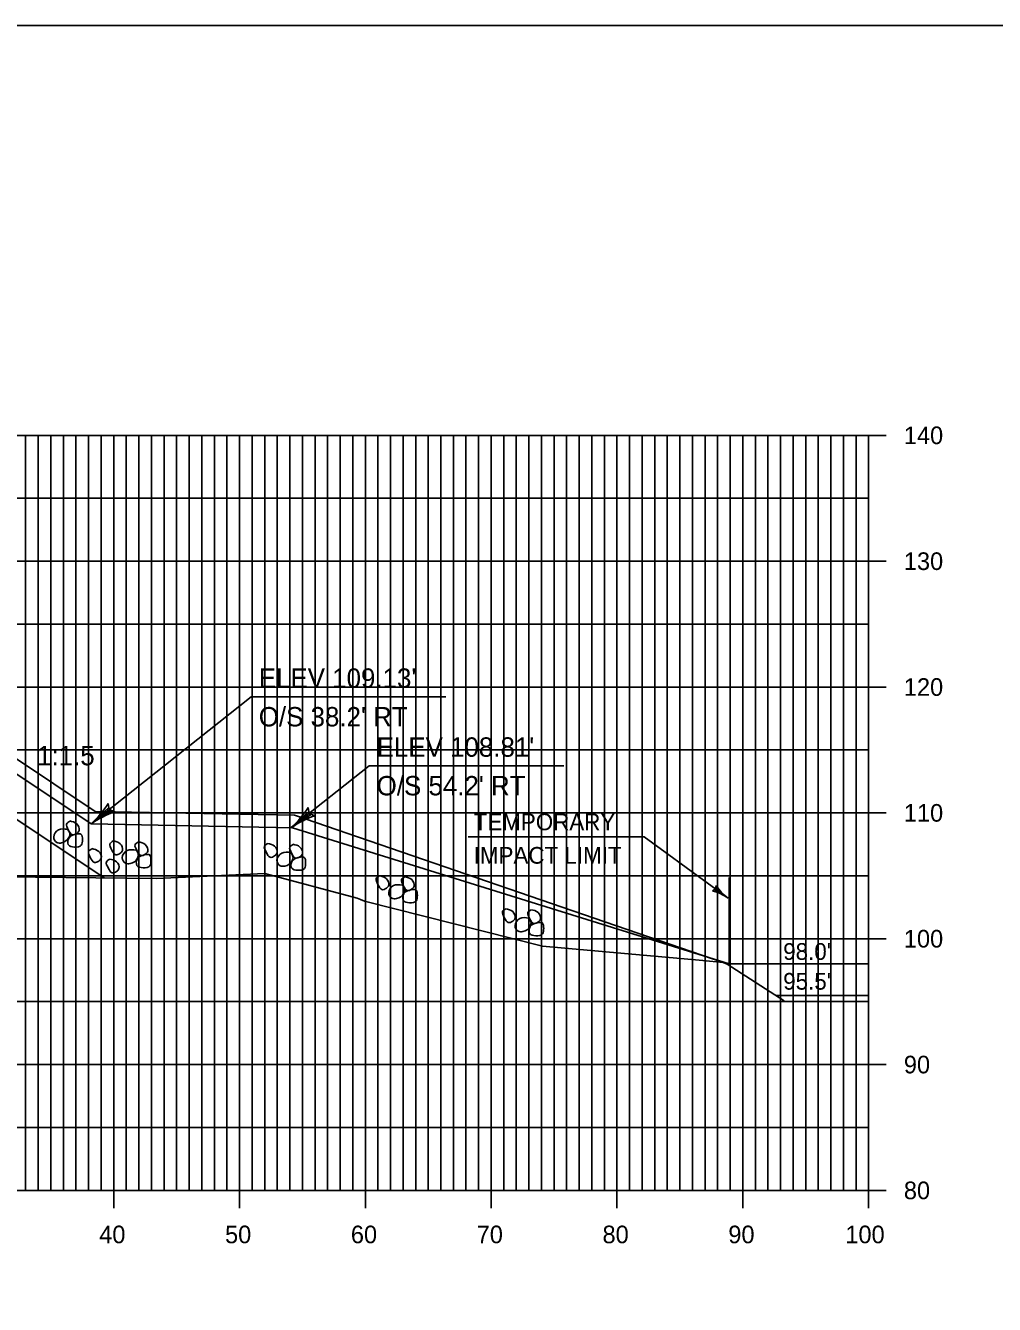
# Model space of a CAD drawing. Extents: x 1404462 to 1408550, y 556558 to 556768.
# Drawn here: x 1405673 to 1405750, y 556666.3 to 556768 of the extents above; entities that cross this region are included whole.
import ezdxf

# ---------------------------------------------------------------- set-up
doc = ezdxf.new("R2010")
doc.units = 0
for name, color, linetype in [('Default', 7, 'Continuous'), ('EFL_P', 7, 'Continuous'), ('LASF_P', 7, 'Continuous'), ('Level 19', 7, 'Continuous'), ('Level 31', 7, 'Continuous'), ('Level 41', 7, 'Continuous'), ('Level 63', 7, 'Continuous'), ('NBL1', 7, 'Continuous'), ('XAX_P', 7, 'Continuous'), ('XAXTIC_P', 7, 'Continuous'), ('XAXTXT_P_T', 7, 'Continuous'), ('XFRAME_P', 7, 'Continuous'), ('XGL_P', 7, 'Continuous'), ('XSLOG', 7, 'Continuous')]:
    doc.layers.add(name, color=color, linetype=linetype)

# ---------------------------------------------------------------- blocks, each defined once
blk = doc.blocks.new('SF')
at = {"layer": 'Default'}
for points in [[(-0.0738, 0.0182), (-0.0469, 0.0479), (-0.0096, 0.0479), (0.0008, 0.0303), (-0.0002, 0.0062), (-0.0332, -0.0048), (-0.0645, -0.0032), (-0.0732, 0.0187)], [(0.0031, 0.0308), (0.0118, 0.0501), (0.042, 0.0473), (0.0672, 0.032), (0.0645, -0.0053), (0.0409, -0.0317), (0.008, -0.0158), (0.0036, 0.032)], [(-0.037, -0.0081), (-0.0129, -0.0042), (0.0069, -0.0158), (0.0201, -0.0619), (0.0091, -0.085), (-0.0233, -0.0905), (-0.0502, -0.0537), (-0.0365, -0.0081)]]:
    blk.add_spline(points, degree=3, dxfattribs=at)
blk = doc.blocks.new('xLAYOUT22x34ccm')
at = {"layer": 'NBL1'}
blk.add_lwpolyline([(32, 0), (0, 0), (0, 21), (32, 21)], close=True, dxfattribs=at)
blk = doc.blocks.new('ARROWB')
at = {"layer": 'Level 19'}
for p, q in [((-0.498, 0.1), (-0.438, 0)), ((-0.498, -0.1), (-0.438, 0)), ((0, 0), (-0.459, 0.036)), ((0, 0), (-0.459, -0.036)), ((0, 0), (-0.438, 0))]:
    blk.add_line(p, q, dxfattribs=at)
for centre, start, end in [((0.149, 2.026), 251.4332, 265.7913), ((0.148, -2.026), 94.1803, 108.5385)]:
    blk.add_arc(centre, 2.031, start, end, dxfattribs=at)
blk = doc.blocks.new('DIMARO')
at = {"layer": 'Default'}
for p, q in [((-1.032, 0.193), (-0.95, 0)), ((-1.032, -0.193), (-0.95, 0)), ((-0.934, 0.109), (-0.773, 0.041)), ((-0.934, -0.109), (-0.773, -0.041))]:
    blk.add_line(p, q, dxfattribs=at)
for centre, start, end in [((0, 2.855), 248.80914, 269.99624), ((0, -2.855), 90.00376, 111.19086)]:
    blk.add_arc(centre, 2.855, start, end, dxfattribs=at)

msp = doc.modelspace()

# ---------------------------------------------------------------- linework, layer by layer
at = {"layer": 'EFL_P'}
msp.add_line((1405728.95, 556693.39), (1405728.95, 556700.25), dxfattribs=at)
at = {"layer": 'LASF_P'}
for p, q in [((1405658.22, 556714.26), (1405679.28, 556700.23)), ((1405663.42, 556714.4), (1405678.24, 556704.52)), ((1405694.42, 556705.2), (1405678.56, 556705.51)), ((1405694.24, 556704.2), (1405678.24, 556704.52)), ((1405694.42, 556705.2), (1405728.48, 556693.49)), ((1405694.24, 556704.2), (1405728.95, 556693.39))]:
    msp.add_line(p, q, dxfattribs=at)
msp.add_lwpolyline([(1405663.42, 556714.4), (1405665.4, 556714.28), (1405678.56, 556705.51)], dxfattribs=at)
for points in [[(1405678.3, 556702.55), (1405678.86, 556702.32), (1405679.05, 556701.8), (1405678.85, 556701.56), (1405678.51, 556701.45), (1405678.18, 556701.86), (1405678.05, 556702.31), (1405678.31, 556702.54)], [(1405679.99, 556703.16), (1405680.55, 556702.94), (1405680.74, 556702.41), (1405680.54, 556702.17), (1405680.2, 556702.06), (1405679.87, 556702.47), (1405679.74, 556702.92), (1405680, 556703.16)], [(1405692.27, 556702.96), (1405692.83, 556702.74), (1405693.02, 556702.21), (1405692.83, 556701.97), (1405692.48, 556701.86), (1405692.16, 556702.27), (1405692.02, 556702.72), (1405692.28, 556702.96)], [(1405679.71, 556701.72), (1405680.27, 556701.5), (1405680.46, 556700.97), (1405680.27, 556700.74), (1405679.92, 556700.63), (1405679.6, 556701.03), (1405679.46, 556701.48), (1405679.72, 556701.72)], [(1405701.15, 556700.39), (1405701.71, 556700.16), (1405701.9, 556699.64), (1405701.71, 556699.4), (1405701.36, 556699.29), (1405701.04, 556699.7), (1405700.9, 556700.15), (1405701.16, 556700.38)], [(1405711.19, 556697.77), (1405711.75, 556697.54), (1405711.94, 556697.02), (1405711.75, 556696.78), (1405711.4, 556696.67), (1405711.08, 556697.08), (1405710.94, 556697.53), (1405711.21, 556697.76)]]:
    msp.add_spline(points, degree=3, dxfattribs=at)
at = {"layer": 'Level 31'}
for p, q in [((1405708.2, 556703.48), (1405722.21, 556703.48)), ((1405722.21, 556703.48), (1405728.87, 556698.61))]:
    msp.add_line(p, q, dxfattribs=at)
at = {"layer": 'Level 41'}
for p, q in [((1405690.97, 556714.6), (1405678.24, 556704.52)), ((1405690.97, 556714.6), (1405706.45, 556714.6)), ((1405700.34, 556709.12), (1405694.13, 556704.2)), ((1405700.34, 556709.12), (1405715.82, 556709.12))]:
    msp.add_line(p, q, dxfattribs=at)
at = {"layer": 'Level 63'}
for p, q in [((1405740.04, 556693.39), (1405728.75, 556693.39)), ((1405740.04, 556690.89), (1405732.68, 556690.89))]:
    msp.add_line(p, q, dxfattribs=at)
at = {"layer": 'XAX_P'}
for p, q in [((1405740.04, 556675.39), (1405740.04, 556735.39)), ((1405600.04, 556675.39), (1405740.04, 556675.39))]:
    msp.add_line(p, q, dxfattribs=at)
at = {"layer": 'XAXTIC_P'}
for p, q in [((1405741.44, 556735.39), (1405738.64, 556735.39)), ((1405741.44, 556725.39), (1405738.64, 556725.39)), ((1405741.44, 556715.39), (1405738.64, 556715.39)), ((1405741.44, 556705.39), (1405738.64, 556705.39)), ((1405741.44, 556695.39), (1405738.64, 556695.39)), ((1405741.44, 556685.39), (1405738.64, 556685.39)), ((1405680.04, 556673.99), (1405680.04, 556676.79)), ((1405690.04, 556673.99), (1405690.04, 556676.79)), ((1405700.04, 556673.99), (1405700.04, 556676.79)), ((1405710.04, 556673.99), (1405710.04, 556676.79)), ((1405720.04, 556673.99), (1405720.04, 556676.79)), ((1405730.04, 556673.99), (1405730.04, 556676.79)), ((1405740.04, 556673.99), (1405740.04, 556676.79)), ((1405741.44, 556675.39), (1405738.64, 556675.39))]:
    msp.add_line(p, q, dxfattribs=at)
at = {"layer": 'XFRAME_P'}
msp.add_lwpolyline([(1405590.04, 556557.95), (1405910.04, 556557.95), (1405910.04, 556767.95), (1405590.04, 556767.95)], close=True, dxfattribs=at)
at = {"layer": 'XGL_P'}
for p, q in [((1405600.04, 556735.39), (1405740.04, 556735.39)), ((1405673.04, 556675.39), (1405673.04, 556735.39)), ((1405674.04, 556675.39), (1405674.04, 556735.39)), ((1405675.04, 556675.39), (1405675.04, 556735.39)), ((1405676.04, 556675.39), (1405676.04, 556735.39)), ((1405677.04, 556675.39), (1405677.04, 556735.39)), ((1405678.04, 556675.39), (1405678.04, 556735.39)), ((1405679.04, 556675.39), (1405679.04, 556735.39)), ((1405680.04, 556675.39), (1405680.04, 556735.39)), ((1405681.04, 556675.39), (1405681.04, 556735.39)), ((1405682.04, 556675.39), (1405682.04, 556735.39)), ((1405683.04, 556675.39), (1405683.04, 556735.39)), ((1405684.04, 556675.39), (1405684.04, 556735.39)), ((1405685.04, 556675.39), (1405685.04, 556735.39)), ((1405686.04, 556675.39), (1405686.04, 556735.39)), ((1405687.04, 556675.39), (1405687.04, 556735.39)), ((1405688.04, 556675.39), (1405688.04, 556735.39)), ((1405689.04, 556675.39), (1405689.04, 556735.39)), ((1405690.04, 556675.39), (1405690.04, 556735.39)), ((1405691.04, 556675.39), (1405691.04, 556735.39)), ((1405692.04, 556675.39), (1405692.04, 556735.39)), ((1405693.04, 556675.39), (1405693.04, 556735.39)), ((1405694.04, 556675.39), (1405694.04, 556735.39)), ((1405695.04, 556675.39), (1405695.04, 556735.39)), ((1405696.04, 556675.39), (1405696.04, 556735.39)), ((1405697.04, 556675.39), (1405697.04, 556735.39)), ((1405698.04, 556675.39), (1405698.04, 556735.39)), ((1405699.04, 556675.39), (1405699.04, 556735.39)), ((1405700.04, 556675.39), (1405700.04, 556735.39)), ((1405701.04, 556675.39), (1405701.04, 556735.39)), ((1405702.04, 556675.39), (1405702.04, 556735.39)), ((1405703.04, 556675.39), (1405703.04, 556735.39)), ((1405704.04, 556675.39), (1405704.04, 556735.39)), ((1405705.04, 556675.39), (1405705.04, 556735.39)), ((1405706.04, 556675.39), (1405706.04, 556735.39)), ((1405707.04, 556675.39), (1405707.04, 556735.39)), ((1405708.04, 556675.39), (1405708.04, 556735.39)), ((1405709.04, 556675.39), (1405709.04, 556735.39)), ((1405710.04, 556675.39), (1405710.04, 556735.39)), ((1405711.04, 556675.39), (1405711.04, 556735.39)), ((1405712.04, 556675.39), (1405712.04, 556735.39)), ((1405713.04, 556675.39), (1405713.04, 556735.39)), ((1405714.04, 556675.39), (1405714.04, 556735.39)), ((1405715.04, 556675.39), (1405715.04, 556735.39)), ((1405716.04, 556675.39), (1405716.04, 556735.39)), ((1405717.04, 556675.39), (1405717.04, 556735.39)), ((1405718.04, 556675.39), (1405718.04, 556735.39)), ((1405719.04, 556675.39), (1405719.04, 556735.39)), ((1405720.04, 556675.39), (1405720.04, 556735.39)), ((1405721.04, 556675.39), (1405721.04, 556735.39)), ((1405722.04, 556675.39), (1405722.04, 556735.39)), ((1405723.04, 556675.39), (1405723.04, 556735.39)), ((1405724.04, 556675.39), (1405724.04, 556735.39)), ((1405725.04, 556675.39), (1405725.04, 556735.39)), ((1405726.04, 556675.39), (1405726.04, 556735.39)), ((1405727.04, 556675.39), (1405727.04, 556735.39)), ((1405728.04, 556675.39), (1405728.04, 556735.39)), ((1405729.04, 556675.39), (1405729.04, 556735.39)), ((1405730.04, 556675.39), (1405730.04, 556735.39)), ((1405731.04, 556675.39), (1405731.04, 556735.39)), ((1405732.04, 556675.39), (1405732.04, 556735.39)), ((1405733.04, 556675.39), (1405733.04, 556735.39)), ((1405734.04, 556675.39), (1405734.04, 556735.39)), ((1405735.04, 556675.39), (1405735.04, 556735.39)), ((1405736.04, 556675.39), (1405736.04, 556735.39)), ((1405737.04, 556675.39), (1405737.04, 556735.39)), ((1405738.04, 556675.39), (1405738.04, 556735.39)), ((1405739.04, 556675.39), (1405739.04, 556735.39)), ((1405740.04, 556675.39), (1405740.04, 556735.39)), ((1405600.04, 556730.39), (1405740.04, 556730.39)), ((1405600.04, 556725.39), (1405740.04, 556725.39)), ((1405600.04, 556720.39), (1405740.04, 556720.39)), ((1405600.04, 556715.39), (1405740.04, 556715.39)), ((1405600.04, 556710.39), (1405740.04, 556710.39)), ((1405600.04, 556705.39), (1405740.04, 556705.39)), ((1405600.04, 556700.39), (1405740.04, 556700.39)), ((1405600.04, 556695.39), (1405740.04, 556695.39)), ((1405600.04, 556690.39), (1405740.04, 556690.39)), ((1405600.04, 556685.39), (1405740.04, 556685.39)), ((1405600.04, 556680.39), (1405740.04, 556680.39)), ((1405600.04, 556675.39), (1405740.04, 556675.39))]:
    msp.add_line(p, q, dxfattribs=at)
at = {"layer": 'XSLOG'}
msp.add_lwpolyline([(1405668.99, 556700.34), (1405683.43, 556700.18), (1405692.04, 556700.56), (1405699.39, 556698.62), (1405699.65, 556698.5), (1405699.96, 556698.38), (1405714.13, 556694.81), (1405726.86, 556693.66), (1405728.48, 556693.49), (1405728.8, 556693.36), (1405733.34, 556690.46)], dxfattribs=at)

# ---------------------------------------------------------------- block references
at = {"layer": 'LASF_P', "xscale": 15.004692458867309, "yscale": 15.004692458867314, "rotation": -69.88372978319742}
for p in [(1405676.67, 556703.61), (1405682.12, 556701.96), (1405694.41, 556701.76), (1405703.29, 556699.18), (1405713.33, 556696.56)]:
    msp.add_blockref('SF', p, dxfattribs=at)
at = {"layer": 'Level 31', "xscale": 1.3028028580755988, "yscale": 1.3028028580755988, "rotation": -36.157215557183655}
msp.add_blockref('DIMARO', (1405728.87, 556698.61), dxfattribs=at)
at = {"layer": 'Level 41', "xscale": 4.175154620733561, "yscale": 4.17515462073356, "rotation": -141.61961359034862}
for p in [(1405678.24, 556704.52), (1405694.13, 556704.2)]:
    msp.add_blockref('ARROWB', p, dxfattribs=at)
at = {"layer": 'NBL1', "xscale": 10, "yscale": 10}
msp.add_blockref('xLAYOUT22x34ccm', (1405590.04, 556557.95), dxfattribs=at)

# ---------------------------------------------------------------- texts
at = {"layer": 'Level 31'}
for s, height, p in [('TEMPORARY ', 1.329, (1405708.65, 556704.01)), ('IMPACT LIMIT', 1.3295, (1405708.65, 556701.35))]:
    msp.add_text(s, height=height, dxfattribs=at).set_placement(p)
at = {"layer": 'Level 41'}
for s, height, p in [("ELEV 109.13'", 1.5391, (1405691.57, 556715.33)), ("O/S 38.2' RT", 1.5391, (1405691.57, 556712.26)), ("ELEV 108.81'", 1.5391, (1405700.94, 556709.85)), ('1:1.5', 1.539, (1405673.95, 556709.17)), ("O/S 54.2' RT", 1.5391, (1405700.94, 556706.78))]:
    msp.add_text(s, height=height, dxfattribs=at).set_placement(p)
at = {"layer": 'Level 63'}
for s, p in [("98.0'", (1405733.25, 556693.71)), ("95.5'", (1405733.25, 556691.34))]:
    msp.add_text(s, height=1.329, dxfattribs=at).set_placement(p)
at = {"layer": 'XAXTXT_P_T'}
for s, p in [('140', (1405742.84, 556734.69)), ('130', (1405742.84, 556724.69)), ('120', (1405742.84, 556714.69)), ('110', (1405742.84, 556704.69)), ('100', (1405742.84, 556694.69)), ('90', (1405742.84, 556684.69)), ('80', (1405742.84, 556674.69)), ('40', (1405678.89, 556671.19)), ('50', (1405688.89, 556671.19)), ('60', (1405698.89, 556671.19)), ('70', (1405708.89, 556671.19)), ('80', (1405718.89, 556671.19)), ('90', (1405728.89, 556671.19)), ('100', (1405738.19, 556671.19))]:
    msp.add_text(s, height=1.4, dxfattribs=at).set_placement(p)

doc.saveas('drawing.dxf')
